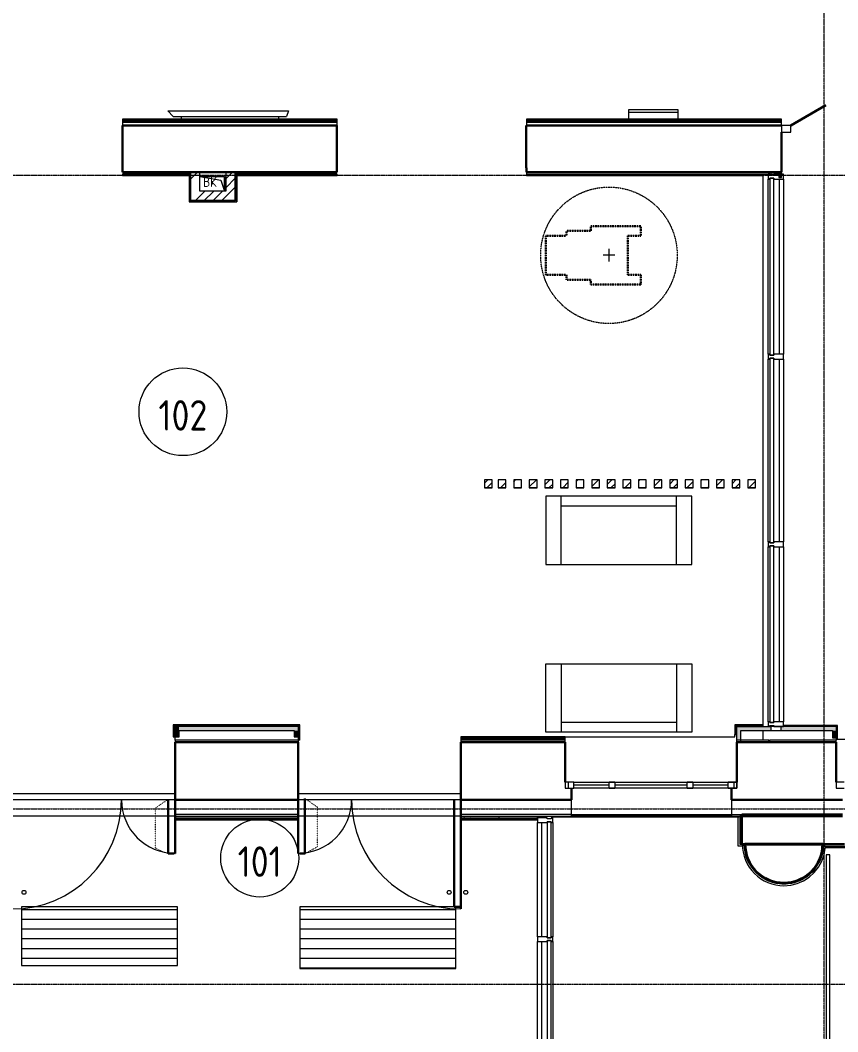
# Model space of a CAD drawing. Header units: millimetres. Extents: x -42533 to 645315, y 3457 to 82611.
# Drawn here: x 49056 to 57439, y 31984 to 42360 of the extents above; entities that cross this region are included whole.
import ezdxf

# ---------------------------------------------------------------- set-up
doc = ezdxf.new("R2010")
doc.units = ezdxf.units.MM
for name, pattern in [('200_ШТРИХ__ш1_п0_6_', [1.6, 1, -0.6]), ('ADSK_Линия сетки', [25, 20, -2.5, 0, -2.5]), ('ADSK_Пунктирная_п1', [0.53, 0, -0.53])]:
    doc.linetypes.add(name, pattern=pattern)
for name, color, linetype, lineweight in [('_ Окна', 7, 'Continuous', 9), ('Аннотация', 7, 'Continuous', 18), ('Витраж', 7, 'Continuous', 9), ('Двери', 7, 'Continuous', 9), ('Колонны', 7, 'Continuous', 18), ('Мебель', 7, 'Continuous', 18), ('Обобщенные модели', 7, 'Continuous', 18), ('Ограждение', 7, 'Continuous', 9), ('Окна', 7, 'Continuous', 9), ('Оси', 253, 'Continuous', 9), ('Панели витража', 7, 'Continuous', 9), ('Перекрытие', 7, 'Continuous', 18), ('Стены внутренние', 7, 'Continuous', 18), ('Стены наружные', 7, 'Continuous', 18), ('Стены несущие', 7, 'Continuous', 30), ('Стены отделка', 7, 'Continuous', 30), ('Стены штриховка', 7, 'Continuous', 9), ('ТХ', 5, 'Continuous', 0), ('Узлы', 7, 'Continuous', 18), ('ШТРИХОВКА', 252, 'Continuous', 15)]:
    doc.layers.add(name, color=color, linetype=linetype, lineweight=lineweight)
doc.layers.add('Линии', color=7, linetype='Continuous', lineweight=9, true_color=0x00a600)
doc.layers.add('ЭОМ_Лотки рабочие', color=5, linetype='Continuous')
doc.styles.add('GOST Common', font='GOST_Common.ttf', dxfattribs={"width": 0.9, "height": 350})
doc.styles.add('GOST Common_5', font='GOST_Common.ttf', dxfattribs={"width": 0.9, "height": 200})
pattern_1 = [(0, (557.2, -361.09), (0, 100), [])]
pattern_2 = [(0, (557.2, 188.9), (406.4, 101.6), [33.528, -271.272, 33.528, -271.272, -1625.6]), (0, (557.2, 188.9), (406.4, 101.6), [-609.6, 33.528, -576.072, 33.528, -271.272, -711.2]), (0, (557.2, 188.9), (406.4, 101.6), [-1524, 33.528, -169.672, 33.528, -474.472]), (120, (709.6, 239.7), (-291.18818, 301.15272), [33.528, -271.272, 33.528, -271.272, -1625.6]), (120, (709.6, 239.7), (-291.18818, 301.15272), [-609.6, 33.528, -576.072, 33.528, -271.272, -711.2]), (120, (709.6, 239.7), (-291.18818, 301.15272), [-1524, 33.528, -169.672, 33.528, -474.472]), (240, (760.4, 442.9), (-115.21182, -402.75272), [33.528, -271.272, 33.528, -271.272, -1625.6]), (240, (760.4, 442.9), (-115.21182, -402.75272), [-609.6, 33.528, -576.072, 33.528, -271.272, -711.2]), (240, (760.4, 442.9), (-115.21182, -402.75272), [-1524, 33.528, -169.672, 33.528, -474.472])]
pattern_3 = [(45, (-31496.66, 188.9), (-269.4077, 269.4077), []), (45, (-31406.86, 188.9), (-269.4077, 269.4077), []), (45, (-31317.06, 188.9), (-269.4077, 269.4077), []), (45, (-31227.26, 188.9), (-269.4077, 269.4077), [])]

# ---------------------------------------------------------------- blocks, each defined once
blk = doc.blocks.new('ТХ 1 этаж.')
at = {"layer": 'Ограждение', "true_color": 0x939598}
h = blk.add_hatch(dxfattribs=at)
h.set_pattern_fill('FP_23', color=252, style=0, pattern_type=2)
h.set_pattern_definition([(45, (7413.68, -1367.48), (-106.066, 106.066), [])])
h.paths.add_polyline_path([(25989, 3723), (26069, 3723), (26069, 3803), (25989, 3803)])
h.paths.add_polyline_path([(35661, 3723), (35661, 3803), (35581, 3803), (35581, 3723)])
h.paths.add_polyline_path([(26469, 3723), (26549, 3723), (26549, 3803), (26469, 3803)])
h.paths.add_polyline_path([(26949, 3723), (27029, 3723), (27029, 3803), (26949, 3803)])
h.paths.add_polyline_path([(36141, 3723), (36141, 3803), (36061, 3803), (36061, 3723)])
h.paths.add_polyline_path([(26229, 3723), (26229, 3803), (26149, 3803), (26149, 3723)])
h.paths.add_polyline_path([(36255, 3723), (36301, 3723), (36301, 3803), (36221, 3803), (36221, 3723)])
h.paths.add_polyline_path([(35821, 3723), (35821, 3803), (35741, 3803), (35741, 3723)])
h.paths.add_polyline_path([(26389, 3723), (26389, 3803), (26309, 3803), (26309, 3723)])
h.paths.add_polyline_path([(26789, 3723), (26869, 3723), (26869, 3803), (26789, 3803)])
h.paths.add_polyline_path([(35981, 3723), (35981, 3803), (35901, 3803), (35901, 3723)])
h.paths.add_polyline_path([(36861, 3723), (36941, 3723), (36941, 3803), (36861, 3803)])
h.paths.add_polyline_path([(26629, 3723), (26709, 3723), (26709, 3803), (26629, 3803)])
h.paths.add_polyline_path([(37021, 3723), (37101, 3723), (37101, 3803), (37021, 3803)])
h.paths.add_polyline_path([(37261, 3723), (37261, 3803), (37181, 3803), (37181, 3723)])
h.paths.add_polyline_path([(27749, 3723), (27829, 3723), (27829, 3803), (27749, 3803)])
h.paths.add_polyline_path([(36621, 3723), (36621, 3803), (36541, 3803), (36541, 3723)])
h.paths.add_polyline_path([(27909, 3723), (27989, 3723), (27989, 3803), (27909, 3803)])
h.paths.add_polyline_path([(28069, 3723), (28149, 3723), (28149, 3803), (28069, 3803)])
h.paths.add_polyline_path([(36781, 3723), (36781, 3803), (36701, 3803), (36701, 3723)])
h.paths.add_polyline_path([(28389, 3723), (28469, 3723), (28469, 3803), (28389, 3803)])
h.paths.add_polyline_path([(36461, 3723), (36461, 3803), (36381, 3803), (36381, 3723)])
h.paths.add_polyline_path([(28229, 3723), (28309, 3723), (28309, 3803), (28229, 3803)])
h.paths.add_polyline_path([(34781, 3723), (34861, 3723), (34861, 3803), (34781, 3803)])
h.paths.add_polyline_path([(28549, 3723), (28629, 3723), (28629, 3803), (28549, 3803)])
h.paths.add_polyline_path([(35181, 3723), (35181, 3803), (35101, 3803), (35101, 3723)])
h.paths.add_polyline_path([(27269, 3723), (27349, 3723), (27349, 3803), (27269, 3803)])
h.paths.add_polyline_path([(35341, 3723), (35341, 3803), (35261, 3803), (35261, 3723)])
h.paths.add_polyline_path([(27109, 3723), (27189, 3723), (27189, 3803), (27109, 3803)])
h.paths.add_polyline_path([(35501, 3723), (35501, 3803), (35421, 3803), (35421, 3723)])
h.paths.add_polyline_path([(27589, 3723), (27669, 3723), (27669, 3803), (27589, 3803)])
h.paths.add_polyline_path([(35021, 3723), (35021, 3803), (34941, 3803), (34941, 3723)])
h.paths.add_polyline_path([(34561, 3723), (34561, 3803), (34481, 3803), (34481, 3723), (34539, 3723)])
h.paths.add_polyline_path([(27429, 3723), (27509, 3723), (27509, 3803), (27429, 3803)])
h.paths.add_polyline_path([(34701, 3723), (34701, 3803), (34621, 3803), (34621, 3723)])
at = {"layer": 'Ограждение', "color": 252, "lineweight": 18, "true_color": 0x939598}
for p, q in [((34561, 3803), (34481, 3803)), ((34481, 3803), (34481, 3723)), ((34561, 3723), (34561, 3803)), ((34701, 3803), (34621, 3803)), ((34621, 3803), (34621, 3723)), ((34701, 3723), (34701, 3803)), ((34861, 3803), (34781, 3803)), ((34781, 3803), (34781, 3723)), ((34861, 3723), (34861, 3803)), ((35021, 3803), (34941, 3803)), ((34941, 3803), (34941, 3723)), ((35021, 3723), (35021, 3803)), ((35181, 3803), (35101, 3803)), ((35101, 3803), (35101, 3723)), ((35181, 3723), (35181, 3803)), ((35341, 3803), (35261, 3803)), ((35261, 3803), (35261, 3723)), ((35341, 3723), (35341, 3803)), ((35501, 3803), (35421, 3803)), ((35421, 3803), (35421, 3723)), ((35501, 3723), (35501, 3803)), ((35661, 3803), (35581, 3803)), ((35581, 3803), (35581, 3723)), ((35661, 3723), (35661, 3803)), ((35821, 3803), (35741, 3803)), ((35741, 3803), (35741, 3723)), ((35821, 3723), (35821, 3803)), ((35981, 3803), (35901, 3803)), ((35901, 3803), (35901, 3723)), ((35981, 3723), (35981, 3803)), ((36141, 3803), (36061, 3803)), ((36061, 3803), (36061, 3723)), ((36141, 3723), (36141, 3803)), ((36301, 3803), (36221, 3803)), ((36221, 3803), (36221, 3723)), ((36301, 3723), (36301, 3803)), ((36461, 3803), (36381, 3803)), ((36381, 3803), (36381, 3723)), ((36461, 3723), (36461, 3803)), ((36621, 3803), (36541, 3803)), ((36541, 3803), (36541, 3723)), ((36621, 3723), (36621, 3803)), ((36781, 3803), (36701, 3803)), ((36701, 3803), (36701, 3723)), ((36781, 3723), (36781, 3803)), ((36941, 3803), (36861, 3803)), ((36861, 3803), (36861, 3723)), ((36941, 3723), (36941, 3803)), ((37101, 3803), (37021, 3803)), ((37021, 3803), (37021, 3723)), ((37101, 3723), (37101, 3803)), ((37261, 3803), (37181, 3803)), ((37181, 3803), (37181, 3723)), ((37261, 3723), (37261, 3803)), ((34481, 3723), (34561, 3723)), ((34621, 3723), (34701, 3723)), ((34781, 3723), (34861, 3723)), ((34941, 3723), (35021, 3723)), ((35101, 3723), (35181, 3723)), ((35261, 3723), (35341, 3723)), ((35421, 3723), (35501, 3723)), ((35581, 3723), (35661, 3723)), ((35741, 3723), (35821, 3723)), ((35901, 3723), (35981, 3723)), ((36061, 3723), (36141, 3723)), ((36221, 3723), (36301, 3723)), ((36381, 3723), (36461, 3723)), ((36541, 3723), (36621, 3723)), ((36701, 3723), (36781, 3723)), ((36861, 3723), (36941, 3723)), ((37021, 3723), (37101, 3723)), ((37181, 3723), (37261, 3723))]:
    blk.add_line(p, q, dxfattribs=at)
at = {"layer": 'ТХ', "color": 252, "true_color": 0x939598}
for p, q in [((31370, 7533), (31370, 7503)), ((32370, 7503), (31370, 7503)), ((32370, 7533), (32370, 7503)), ((35269, 2936), (35269, 3636)), ((36449, 2936), (36449, 3636)), ((36449, 3536), (35269, 3536)), ((35269, 1916), (35269, 1216)), ((36449, 1916), (36449, 1216)), ((36449, 1316), (35269, 1316))]:
    blk.add_line(p, q, dxfattribs=at)
for points in [[(31233, 7589), (32473, 7589), (32450, 7533)], [(31233, 7589), (31290, 7533), (32450, 7533)], [(36463, 7573), (35963, 7573)]]:
    blk.add_lwpolyline(points, dxfattribs=at)
for points in [[(36463, 7603), (36463, 7503), (35963, 7503), (35963, 7603)], [(36609, 3636), (35109, 3636), (35109, 2936), (36609, 2936)], [(36609, 1216), (35109, 1216), (35109, 1916), (36609, 1916)]]:
    blk.add_lwpolyline(points, close=True, dxfattribs=at)
blk = doc.blocks.new('1 этаж')
at = {"layer": 'Ограждение'}
h = blk.add_hatch(dxfattribs=at)
h.set_pattern_fill('FP_23', color=8, style=0, pattern_type=2)
h.set_pattern_definition([(45, (557.2, 188.9), (-106.066, 106.066), [])])
h.paths.add_polyline_path([(19132.879, 5279.133), (19212.879, 5279.133), (19212.879, 5359.133), (19132.879, 5359.133)])
h.paths.add_polyline_path([(28804.201, 5279.133), (28804.201, 5359.133), (28724.201, 5359.133), (28724.201, 5279.133)])
h.paths.add_polyline_path([(19612.879, 5279.133), (19692.879, 5279.133), (19692.879, 5359.133), (19612.879, 5359.133)])
h.paths.add_polyline_path([(20092.879, 5279.133), (20172.879, 5279.133), (20172.879, 5359.133), (20092.879, 5359.133)])
h.paths.add_polyline_path([(29284.201, 5279.133), (29284.201, 5359.133), (29204.201, 5359.133), (29204.201, 5279.133)])
h.paths.add_polyline_path([(19372.879, 5279.133), (19372.879, 5359.133), (19292.879, 5359.133), (19292.879, 5279.133)])
h.paths.add_polyline_path([(29398.894, 5279.133), (29444.201, 5279.133), (29444.201, 5359.133), (29364.201, 5359.133), (29364.201, 5279.133)])
h.paths.add_polyline_path([(28964.201, 5279.133), (28964.201, 5359.133), (28884.201, 5359.133), (28884.201, 5279.133)])
h.paths.add_polyline_path([(19532.879, 5279.133), (19532.879, 5359.133), (19452.879, 5359.133), (19452.879, 5279.133)])
h.paths.add_polyline_path([(19932.879, 5279.133), (20012.879, 5279.133), (20012.879, 5359.133), (19932.879, 5359.133)])
h.paths.add_polyline_path([(29124.201, 5279.133), (29124.201, 5359.133), (29044.201, 5359.133), (29044.201, 5279.133)])
h.paths.add_polyline_path([(30004.201, 5279.133), (30084.201, 5279.133), (30084.201, 5359.133), (30004.201, 5359.133)])
h.paths.add_polyline_path([(19772.879, 5279.133), (19852.879, 5279.133), (19852.879, 5359.133), (19772.879, 5359.133)])
h.paths.add_polyline_path([(30164.201, 5279.133), (30244.201, 5279.133), (30244.201, 5359.133), (30164.201, 5359.133)])
h.paths.add_polyline_path([(30404.201, 5279.133), (30404.201, 5359.133), (30324.201, 5359.133), (30324.201, 5279.133)])
h.paths.add_polyline_path([(20892.879, 5279.133), (20972.879, 5279.133), (20972.879, 5359.133), (20892.879, 5359.133)])
h.paths.add_polyline_path([(29764.201, 5279.133), (29764.201, 5359.133), (29684.201, 5359.133), (29684.201, 5279.133)])
h.paths.add_polyline_path([(21052.879, 5279.133), (21132.879, 5279.133), (21132.879, 5359.133), (21052.879, 5359.133)])
h.paths.add_polyline_path([(21212.879, 5279.133), (21292.879, 5279.133), (21292.879, 5359.133), (21212.879, 5359.133)])
h.paths.add_polyline_path([(29924.201, 5279.133), (29924.201, 5359.133), (29844.201, 5359.133), (29844.201, 5279.133)])
h.paths.add_polyline_path([(21532.879, 5279.133), (21612.879, 5279.133), (21612.879, 5359.133), (21532.879, 5359.133)])
h.paths.add_polyline_path([(29604.201, 5279.133), (29604.201, 5359.133), (29524.201, 5359.133), (29524.201, 5279.133)])
h.paths.add_polyline_path([(21372.879, 5279.133), (21452.879, 5279.133), (21452.879, 5359.133), (21372.879, 5359.133)])
h.paths.add_polyline_path([(27924.201, 5279.133), (28004.201, 5279.133), (28004.201, 5359.133), (27924.201, 5359.133)])
h.paths.add_polyline_path([(21692.879, 5279.133), (21772.879, 5279.133), (21772.879, 5359.133), (21692.879, 5359.133)])
h.paths.add_polyline_path([(28324.201, 5279.133), (28324.201, 5359.133), (28244.201, 5359.133), (28244.201, 5279.133)])
h.paths.add_polyline_path([(20412.879, 5279.133), (20492.879, 5279.133), (20492.879, 5359.133), (20412.879, 5359.133)])
h.paths.add_polyline_path([(28484.201, 5279.133), (28484.201, 5359.133), (28404.201, 5359.133), (28404.201, 5279.133)])
h.paths.add_polyline_path([(20252.879, 5279.133), (20332.879, 5279.133), (20332.879, 5359.133), (20252.879, 5359.133)])
h.paths.add_polyline_path([(28644.201, 5279.133), (28644.201, 5359.133), (28564.201, 5359.133), (28564.201, 5279.133)])
h.paths.add_polyline_path([(20732.879, 5279.133), (20812.879, 5279.133), (20812.879, 5359.133), (20732.879, 5359.133)])
h.paths.add_polyline_path([(28164.201, 5279.133), (28164.201, 5359.133), (28084.201, 5359.133), (28084.201, 5279.133)])
h.paths.add_polyline_path([(27704.201, 5279.133), (27704.201, 5359.133), (27624.201, 5359.133), (27624.201, 5279.133), (27682.95, 5279.133)])
h.paths.add_polyline_path([(20572.879, 5279.133), (20652.879, 5279.133), (20652.879, 5359.133), (20572.879, 5359.133)])
h.paths.add_polyline_path([(27844.201, 5279.133), (27844.201, 5359.133), (27764.201, 5359.133), (27764.201, 5279.133)])
at = {"layer": 'Стены внутренние', "lineweight": 9}
h = blk.add_hatch(dxfattribs=at)
h.set_pattern_fill('FP_12', color=8, style=0, pattern_type=2)
h.set_pattern_definition(pattern_2)
h.paths.add_polyline_path([(39466.201, 9024.111), (39466.201, 9039.111), (38271.201, 9039.111), (38271.201, 9024.111), (39210.158, 9024.111)])
h.paths.add_polyline_path([(32876.642, 9024.111), (36671.201, 9024.111), (36671.201, 9039.111), (32191.201, 9039.111), (32191.201, 9024.111)])
h.paths.add_polyline_path([(40496.201, 9024.111), (40623.331, 9024.111), (40623.331, 9039.111), (40496.201, 9039.111)])
h.paths.add_polyline_path([(13876.094, 9024.111), (14200.201, 9024.111), (14200.201, 9039.111), (10503.201, 9039.111), (10503.201, 9024.111), (11764.922, 9024.111)])
h.paths.add_polyline_path([(15800.201, 9024.111), (22012.317, 9024.111), (22012.317, 9039.111), (15800.201, 9039.111)])
h.paths.add_polyline_path([(8900.486, 9024.111), (8903.201, 9024.111), (8903.201, 9039.111), (8121.287, 9039.111), (8121.287, 9024.111), (8598.164, 9024.111)])
h.paths.add_polyline_path([(25487.54, 9024.111), (26114.735, 9024.111), (26114.735, 9039.111), (23912.317, 9039.111), (23912.317, 9024.111), (25375.995, 9024.111)])
h.paths.add_polyline_path([(30671.201, 9024.111), (30671.201, 9039.111), (28054.735, 9039.111), (28054.735, 9024.111), (30237.677, 9024.111)])
h = blk.add_hatch(dxfattribs=at)
h.set_pattern_fill('ANSI34', color=8, scale=20, style=0)
h.set_pattern_definition(pattern_3)
h.paths.add_polyline_path([(24707.201, 8514.111), (24607.201, 8514.111), (24607.201, 8221.544), (24707.201, 8221.544)])
h = blk.add_hatch(dxfattribs=at)
h.set_pattern_fill('ANSI34', color=8, scale=20, style=0)
h.set_pattern_definition(pattern_3)
h.paths.add_polyline_path([(25072.201, 8221.544), (25072.201, 8514.111), (24972.201, 8514.111), (24972.201, 8321.544), (24707.201, 8321.544), (24707.201, 8221.544)])
h = blk.add_hatch(dxfattribs=at)
h.set_pattern_fill('FP_8', color=8, style=0, pattern_type=2)
h.set_pattern_definition([(45, (557.2, 188.9), (-106.066, 106.066), []), (135, (557.2, 188.9), (-106.066, -106.066), [])])
h.paths.add_polyline_path([(30591.201, 2787.133), (30666.201, 2787.133), (30666.201, 2828.122), (30566.201, 2827.133), (30566.201, 2787.133)])
h.paths.add_polyline_path([(30641.781, 8493.122), (30641.781, 8494.111), (30666.201, 8494.111), (30666.201, 8514.111), (30566.201, 8514.111), (30566.201, 8493.122), (30591.201, 8493.122)])
at = {"layer": 'Стены внутренние'}
for points in [[(24492.625, 2722.133), (24492.625, 2827.133), (24452.625, 2827.133), (24452.625, 2722.133)], [(25672.762, 2787.133), (25712.762, 2787.133), (25712.762, 2827.133), (24492.625, 2827.133), (24492.625, 2787.133), (25487.54, 2787.133)], [(30213.328, 2667.133), (30213.328, 2687.133), (30252.328, 2687.133), (30252.328, 2827.133), (30212.328, 2827.133), (30212.328, 2667.133)], [(25672.762, 2722.133), (25712.762, 2722.133), (25712.762, 2787.133), (25672.762, 2787.133)], [(31192.327, 2712.133), (31232.327, 2712.133), (31232.327, 2787.133), (31192.327, 2787.133)]]:
    blk.add_hatch(color=8, dxfattribs=at).paths.add_polyline_path(points)
h = blk.add_hatch(color=8, dxfattribs=at)
h.paths.add_polyline_path([(30434.34, 2787.133), (30566.201, 2787.133), (30566.201, 2827.133), (30252.328, 2827.133), (30252.328, 2787.133)])
h.paths.add_polyline_path([(30765.47, 2787.133), (31232.327, 2787.133), (31232.327, 2827.133), (30666.201, 2827.133), (30666.201, 2787.133), (30691.201, 2787.133)])
at = {"layer": 'Стены внутренние', "lineweight": 9}
h = blk.add_hatch(dxfattribs=at)
h.set_pattern_fill('FP_12', color=8, style=0, pattern_type=2)
h.set_pattern_definition(pattern_2)
h.paths.add_polyline_path([(27385.061, 2687.133), (28452.328, 2687.133), (28452.328, 2702.133), (27382.762, 2702.133), (27382.762, 2687.133)])
h = blk.add_hatch(dxfattribs=at)
h.set_pattern_fill('FP_12', color=8, style=0, pattern_type=2)
h.set_pattern_definition(pattern_2)
h.paths.add_polyline_path([(28018.201, 1892.133), (28018.201, 1907.133), (27382.762, 1907.133), (27382.762, 1892.133), (27643.855, 1892.133)])
h.paths.add_polyline_path([(22782.625, 1892.133), (22782.625, 1907.133), (21898.201, 1907.133), (21898.201, 1892.133), (22320.782, 1892.133)])
h.paths.add_polyline_path([(25487.54, 1892.133), (25712.762, 1892.133), (25712.762, 1907.133), (24452.625, 1907.133), (24452.625, 1892.133)])
at = {"layer": 'Узлы', "lineweight": 9}
h = blk.add_hatch(dxfattribs=at)
h.set_pattern_fill('FP_32', color=8, style=0, pattern_type=2)
h.set_pattern_definition(pattern_1)
h.paths.add_polyline_path([(24433.201, 377.133), (24475.701, 377.133), (24475.701, 977.133), (22875.701, 977.133), (22875.701, 377.133), (24431.954, 377.133)])
h = blk.add_hatch(dxfattribs=at)
h.set_pattern_fill('FP_32', color=8, style=0, pattern_type=2)
h.set_pattern_definition(pattern_1)
h.paths.add_polyline_path([(27233.201, 347.133), (27332.762, 347.133), (27332.762, 977.133), (25732.762, 977.133), (25732.762, 347.133), (27223.201, 347.133)])
at = {"layer": '_ Окна', "color": 8, "lineweight": 18}
for p, q in [((28542.328, 2257.133), (28452.328, 2257.133)), ((28452.328, 2257.133), (28452.328, 2197.133)), ((28452.328, 2197.133), (28542.328, 2197.133)), ((28542.328, 2197.133), (28542.328, 2257.133)), ((28902.328, 2197.133), (28902.328, 2257.133)), ((28902.328, 2257.133), (28962.328, 2257.133)), ((28962.328, 2197.133), (28902.328, 2197.133)), ((28962.328, 2257.133), (28962.328, 2197.133)), ((29702.328, 2197.133), (29702.328, 2257.133)), ((29702.328, 2257.133), (29762.328, 2257.133)), ((29762.328, 2197.133), (29702.328, 2197.133)), ((29762.328, 2257.133), (29762.328, 2197.133)), ((30122.328, 2197.133), (30122.328, 2257.133)), ((30122.328, 2257.133), (30212.328, 2257.133)), ((30212.328, 2197.133), (30122.328, 2197.133)), ((30212.328, 2257.133), (30212.328, 2197.133)), ((31312.327, 2257.133), (31232.327, 2257.133)), ((31232.327, 2257.133), (31232.327, 2197.133)), ((31232.327, 2197.133), (31312.327, 2197.133))]:
    blk.add_line(p, q, dxfattribs=at)
at = {"layer": '_ Окна', "color": 8}
for p, q in [((28482.328, 2257.133), (28482.328, 2197.133)), ((28902.328, 2227.133), (28542.328, 2227.133)), ((29702.328, 2227.133), (28962.328, 2227.133)), ((30122.328, 2227.133), (29762.328, 2227.133)), ((30182.328, 2257.133), (30182.328, 2197.133))]:
    blk.add_line(p, q, dxfattribs=at)
at = {"layer": 'Витраж', "color": 8, "lineweight": 18}
for p, q in [((30551.201, 8493.122), (30534.201, 8493.122)), ((30534.201, 8493.122), (30534.201, 8443.122)), ((30534.201, 8443.122), (30551.201, 8443.122)), ((30551.201, 8483.122), (30551.201, 8493.122)), ((30591.201, 8483.122), (30551.201, 8483.122)), ((30551.201, 8453.122), (30591.201, 8453.122)), ((30551.201, 8443.122), (30551.201, 8453.122)), ((30691.201, 8493.122), (30591.201, 8493.122)), ((30591.201, 8493.122), (30591.201, 8483.122)), ((30591.201, 8453.122), (30591.201, 8443.122)), ((30591.201, 8443.122), (30691.201, 8443.122)), ((30691.201, 8443.122), (30691.201, 8493.122))]:
    blk.add_line(p, q, dxfattribs=at)
at = {"layer": 'Витраж', "color": 8}
for p, q in [((30534.201, 6648.122), (30534.201, 8443.122)), ((30651.201, 6648.122), (30651.201, 8443.122)), ((30534.201, 4723.122), (30534.201, 6598.122)), ((30651.201, 4723.122), (30651.201, 6598.122)), ((30534.201, 2878.122), (30534.201, 4673.122)), ((30651.201, 2878.122), (30651.201, 4673.122)), ((28208.968, 1842.133), (28208.968, 672.133)), ((28325.968, 1842.133), (28325.968, 672.133)), ((28208.968, 622.133), (28208.968, -602.867)), ((28325.968, 622.133), (28325.968, -602.867))]:
    blk.add_line(p, q, dxfattribs=at)
at = {"layer": 'Витраж', "color": 8, "lineweight": 18, "extrusion": (0, 0, -1)}
for p, q in [((30551.201, 6648.122), (30534.201, 6648.122)), ((30534.201, 6648.122), (30534.201, 6598.122)), ((30551.201, 6638.122), (30551.201, 6648.122)), ((30691.201, 6648.122), (30591.201, 6648.122)), ((30591.201, 6648.122), (30591.201, 6638.122)), ((30691.201, 6598.122), (30691.201, 6648.122)), ((30534.201, 6598.122), (30551.201, 6598.122)), ((30591.201, 6638.122), (30551.201, 6638.122)), ((30551.201, 6598.122), (30551.201, 6608.122)), ((30551.201, 6608.122), (30591.201, 6608.122)), ((30591.201, 6608.122), (30591.201, 6598.122)), ((30591.201, 6598.122), (30691.201, 6598.122)), ((30551.201, 4723.122), (30534.201, 4723.122)), ((30534.201, 4723.122), (30534.201, 4673.122)), ((30534.201, 4673.122), (30551.201, 4673.122)), ((30551.201, 4713.122), (30551.201, 4723.122)), ((30591.201, 4713.122), (30551.201, 4713.122)), ((30551.201, 4673.122), (30551.201, 4683.122)), ((30551.201, 4683.122), (30591.201, 4683.122)), ((30691.201, 4723.122), (30591.201, 4723.122)), ((30591.201, 4723.122), (30591.201, 4713.122)), ((30591.201, 4683.122), (30591.201, 4673.122)), ((30591.201, 4673.122), (30691.201, 4673.122)), ((30691.201, 4673.122), (30691.201, 4723.122)), ((30551.201, 2878.122), (30534.201, 2878.122)), ((30534.201, 2878.122), (30534.201, 2828.122)), ((30534.201, 2828.122), (30551.201, 2828.122)), ((30551.201, 2868.122), (30551.201, 2878.122)), ((30591.201, 2868.122), (30551.201, 2868.122)), ((30551.201, 2828.122), (30551.201, 2838.122)), ((30551.201, 2838.122), (30591.201, 2838.122)), ((30691.201, 2878.122), (30591.201, 2878.122)), ((30591.201, 2878.122), (30591.201, 2868.122)), ((30591.201, 2838.122), (30591.201, 2828.122)), ((30591.201, 2828.122), (30691.201, 2828.122)), ((30691.201, 2828.122), (30691.201, 2878.122)), ((28268.968, 1892.133), (28168.968, 1892.133)), ((28168.968, 1892.133), (28168.968, 1842.133)), ((28268.968, 1882.133), (28268.968, 1892.133)), ((28308.968, 1882.133), (28268.968, 1882.133)), ((28308.968, 1892.133), (28308.968, 1882.133)), ((28325.968, 1892.133), (28308.968, 1892.133)), ((28325.968, 1842.133), (28325.968, 1892.133)), ((28168.968, 1842.133), (28268.968, 1842.133)), ((28268.968, 1842.133), (28268.968, 1852.133)), ((28268.968, 1852.133), (28308.968, 1852.133)), ((28308.968, 1852.133), (28308.968, 1842.133)), ((28308.968, 1842.133), (28325.968, 1842.133)), ((28268.968, 672.133), (28168.968, 672.133)), ((28168.968, 672.133), (28168.968, 622.133)), ((28268.968, 662.133), (28268.968, 672.133)), ((28308.968, 662.133), (28268.968, 662.133)), ((28268.968, 622.133), (28268.968, 632.133)), ((28268.968, 632.133), (28308.968, 632.133)), ((28308.968, 672.133), (28308.968, 662.133)), ((28325.968, 672.133), (28308.968, 672.133)), ((28308.968, 632.133), (28308.968, 622.133)), ((28325.968, 622.133), (28325.968, 672.133)), ((28168.968, 622.133), (28268.968, 622.133)), ((28308.968, 622.133), (28325.968, 622.133))]:
    blk.add_line(p, q, dxfattribs=at)
at = {"layer": 'Двери', "color": 8, "lineweight": 30}
for p, q in [((30766.201, 8994.111), (31125.601, 9201.611)), ((24452.625, 2077.133), (24452.625, 1527.133)), ((25712.762, 2077.133), (25712.762, 1527.133)), ((27382.762, 2077.133), (27382.762, 957.133))]:
    blk.add_line(p, q, dxfattribs=at)
at = {"layer": 'Двери', "color": 8}
for p, q in [((30671.201, 8994.111), (30671.201, 8924.111)), ((30766.201, 8994.111), (30671.201, 8994.111)), ((30671.201, 8924.111), (30766.201, 8924.111)), ((30766.201, 8924.111), (30766.201, 8994.111))]:
    blk.add_line(p, q, dxfattribs=at)
for centre, radius, start, end in [((22782.625, 2077.133), 1120, 270, 0), ((24452.625, 2077.133), 550, 180, 270), ((25712.762, 2077.133), 550, 270, 0), ((27382.762, 2077.133), 1120, 180, 270)]:
    blk.add_arc(centre, radius, start, end, dxfattribs=at)
at = {"layer": 'Колонны', "color": 8, "lineweight": 40}
blk.add_line((31094.031, 1622.329), (30296.234, 1622.329), dxfattribs=at)
for start, end in [(179.757967, 270), (270, 0.242033)]:
    blk.add_arc((30695.132, 1620.644), 398.902, start, end, dxfattribs=at)
at = {"layer": 'Колонны', "color": 8}
for start, end in [(354.6541223, 0.2380922), (189.3222111, 192.4715937), (198.8859679, 202.6256227), (335.7589651, 339.9405875), (345.1896533, 349.3454913), (208.4607719, 212.4207869), (218.05287, 222.0960701), (316.9406803, 321.0910047), (326.344525, 330.5244582), (227.6740796, 231.7168743), (237.3497451, 241.3083885), (247.1458089, 250.8823745), (288.7656874, 292.4777748), (298.1529253, 302.1125117), (307.5441537, 311.6286496), (257.3050869, 260.4452485), (279.3813681, 282.4852519)]:
    blk.add_arc((30695.132, 1620.644), 405.504, start, end, dxfattribs=at)
at = {"layer": 'Линии', "color": 8, "linetype": 'ADSK_Пунктирная_п1'}
for p, q in [((24252.625, 1994.38), (24382.625, 2084.03)), ((25911.382, 2002.133), (25782.762, 2090.831)), ((24252.625, 1580.59), (24252.625, 1994.38)), ((25911.382, 1592.133), (25911.382, 2002.133)), ((24382.625, 1519.97), (24252.625, 1580.59)), ((25782.762, 1524.633), (25911.382, 1595.929))]:
    blk.add_line(p, q, dxfattribs=at)
at = {"layer": 'Линии', "color": 8, "lineweight": 30}
for p, q in [((24382.625, 1524.633), (24382.625, 2084.03)), ((25782.762, 1524.633), (25782.762, 2090.831)), ((27312.762, 977.133), (27312.762, 2077.133)), ((24442.625, 1524.633), (24382.625, 1524.633)), ((25732.625, 1524.633), (25782.762, 1524.633)), ((27382.625, 977.133), (27312.762, 977.133))]:
    blk.add_line(p, q, dxfattribs=at)
at = {"layer": 'Линии', "color": 8}
for points in [[(22875.701, 377.133), (24475.701, 377.133), (24475.701, 977.133), (22875.701, 977.133)], [(27332.762, 977.133), (25732.762, 977.133), (25732.762, 347.133), (27332.762, 347.133)]]:
    blk.add_lwpolyline(points, close=True, dxfattribs=at)
for centre, radius in [((24532.045, 6057.077), 450), ((25319.876, 1479.464), 400)]:
    blk.add_circle(centre, radius, dxfattribs=at)
at = {"layer": 'Линии', "color": 8, "lineweight": 18}
for centre in [(22902.625, 1127.015), (27262.762, 1127.015), (27432.762, 1127.015)]:
    blk.add_circle(centre, 20, dxfattribs=at)
at = {"layer": 'Мебель', "color": 8, "linetype": '200_ШТРИХ__ш1_п0_6_', "lineweight": 30}
for p, q in [((28465.368, 7862.392), (28465.368, 7912.392)), ((28715.368, 7912.392), (28465.368, 7912.392)), ((28715.368, 7962.392), (28715.368, 7912.392)), ((29226.567, 7962.392), (28715.368, 7962.392)), ((29226.567, 7962.392), (29226.567, 7862.392)), ((28465.368, 7862.392), (28255.368, 7862.392)), ((28255.368, 7862.392), (28255.368, 7462.392)), ((29096.567, 7862.392), (29226.567, 7862.392)), ((29096.567, 7862.392), (29096.567, 7462.392)), ((28465.368, 7462.392), (28255.368, 7462.392)), ((28465.368, 7462.392), (28465.368, 7412.392)), ((28715.368, 7412.392), (28465.368, 7412.392)), ((28715.368, 7362.392), (28715.368, 7412.392)), ((29096.567, 7462.392), (29226.567, 7462.392)), ((29226.567, 7462.392), (29226.567, 7362.392)), ((29226.567, 7362.392), (28715.368, 7362.392))]:
    blk.add_line(p, q, dxfattribs=at)
at = {"layer": 'Мебель', "color": 8}
for p, q in [((28901.201, 7727.392), (28901.201, 7597.392)), ((28961.567, 7662.392), (28841.567, 7662.392))]:
    blk.add_line(p, q, dxfattribs=at)
at = {"layer": 'Мебель', "color": 8, "linetype": '200_ШТРИХ__ш1_п0_6_', "lineweight": 9}
blk.add_circle((28901.201, 7662.392), 700, dxfattribs=at)
at = {"layer": 'Обобщенные модели', "color": 8}
for p, q in [((24707.201, 8471.544), (24957.201, 8471.544)), ((24707.201, 8471.544), (24919.701, 8434.044)), ((24957.201, 8471.544), (24707.201, 8471.544)), ((24919.701, 8434.044), (24957.201, 8321.544)), ((24957.201, 8471.544), (24957.201, 8321.544)), ((24957.201, 8321.544), (24957.201, 8471.544))]:
    blk.add_line(p, q, dxfattribs=at)
for start, end in [(90, 270), (105, 180), (210, 270), (270, 90), (330, 75)]:
    blk.add_arc((24832.201, 8396.544), 2.5, start, end, dxfattribs=at)
at = {"layer": 'Ограждение', "color": 8, "lineweight": 18}
for p, q in [((27704.201, 5359.133), (27624.201, 5359.133)), ((27624.201, 5359.133), (27624.201, 5279.133)), ((27704.201, 5279.133), (27704.201, 5359.133)), ((27844.201, 5359.133), (27764.201, 5359.133)), ((27764.201, 5359.133), (27764.201, 5279.133)), ((27844.201, 5279.133), (27844.201, 5359.133)), ((28004.201, 5359.133), (27924.201, 5359.133)), ((27924.201, 5359.133), (27924.201, 5279.133)), ((28004.201, 5279.133), (28004.201, 5359.133)), ((28164.201, 5359.133), (28084.201, 5359.133)), ((28084.201, 5359.133), (28084.201, 5279.133)), ((28164.201, 5279.133), (28164.201, 5359.133)), ((28324.201, 5359.133), (28244.201, 5359.133)), ((28244.201, 5359.133), (28244.201, 5279.133)), ((28324.201, 5279.133), (28324.201, 5359.133)), ((28484.201, 5359.133), (28404.201, 5359.133)), ((28404.201, 5359.133), (28404.201, 5279.133)), ((28484.201, 5279.133), (28484.201, 5359.133)), ((28644.201, 5359.133), (28564.201, 5359.133)), ((28564.201, 5359.133), (28564.201, 5279.133)), ((28644.201, 5279.133), (28644.201, 5359.133)), ((28804.201, 5359.133), (28724.201, 5359.133)), ((28724.201, 5359.133), (28724.201, 5279.133)), ((28804.201, 5279.133), (28804.201, 5359.133)), ((28964.201, 5359.133), (28884.201, 5359.133)), ((28884.201, 5359.133), (28884.201, 5279.133)), ((28964.201, 5279.133), (28964.201, 5359.133)), ((29124.201, 5359.133), (29044.201, 5359.133)), ((29044.201, 5359.133), (29044.201, 5279.133)), ((29124.201, 5279.133), (29124.201, 5359.133)), ((29284.201, 5359.133), (29204.201, 5359.133)), ((29204.201, 5359.133), (29204.201, 5279.133)), ((29284.201, 5279.133), (29284.201, 5359.133)), ((29444.201, 5359.133), (29364.201, 5359.133)), ((29364.201, 5359.133), (29364.201, 5279.133)), ((29444.201, 5279.133), (29444.201, 5359.133)), ((29604.201, 5359.133), (29524.201, 5359.133)), ((29524.201, 5359.133), (29524.201, 5279.133)), ((29604.201, 5279.133), (29604.201, 5359.133)), ((29764.201, 5359.133), (29684.201, 5359.133)), ((29684.201, 5359.133), (29684.201, 5279.133)), ((29764.201, 5279.133), (29764.201, 5359.133)), ((29924.201, 5359.133), (29844.201, 5359.133)), ((29844.201, 5359.133), (29844.201, 5279.133)), ((29924.201, 5279.133), (29924.201, 5359.133)), ((30084.201, 5359.133), (30004.201, 5359.133)), ((30004.201, 5359.133), (30004.201, 5279.133)), ((30084.201, 5279.133), (30084.201, 5359.133)), ((30244.201, 5359.133), (30164.201, 5359.133)), ((30164.201, 5359.133), (30164.201, 5279.133)), ((30244.201, 5279.133), (30244.201, 5359.133)), ((30404.201, 5359.133), (30324.201, 5359.133)), ((30324.201, 5359.133), (30324.201, 5279.133)), ((30404.201, 5279.133), (30404.201, 5359.133)), ((27624.201, 5279.133), (27704.201, 5279.133)), ((27764.201, 5279.133), (27844.201, 5279.133)), ((27924.201, 5279.133), (28004.201, 5279.133)), ((28084.201, 5279.133), (28164.201, 5279.133)), ((28244.201, 5279.133), (28324.201, 5279.133)), ((28404.201, 5279.133), (28484.201, 5279.133)), ((28564.201, 5279.133), (28644.201, 5279.133)), ((28724.201, 5279.133), (28804.201, 5279.133)), ((28884.201, 5279.133), (28964.201, 5279.133)), ((29044.201, 5279.133), (29124.201, 5279.133)), ((29204.201, 5279.133), (29284.201, 5279.133)), ((29364.201, 5279.133), (29444.201, 5279.133)), ((29524.201, 5279.133), (29604.201, 5279.133)), ((29684.201, 5279.133), (29764.201, 5279.133)), ((29844.201, 5279.133), (29924.201, 5279.133)), ((30004.201, 5279.133), (30084.201, 5279.133)), ((30164.201, 5279.133), (30244.201, 5279.133)), ((30324.201, 5279.133), (30404.201, 5279.133))]:
    blk.add_line(p, q, dxfattribs=at)
at = {"layer": 'Ограждение', "color": 8}
for p, q in [((31127.368, 1510.656), (31127.368, -809.344)), ((31167.368, 1510.656), (31127.368, 1510.656)), ((31167.368, -809.344), (31167.368, 1510.656))]:
    blk.add_line(p, q, dxfattribs=at)
at = {"layer": 'Окна', "color": 8}
for p, q in [((28542.328, 2257.133), (28452.328, 2257.133)), ((28452.328, 2257.133), (28452.328, 2197.133)), ((28452.328, 2197.133), (28542.328, 2197.133)), ((28542.328, 2257.133), (28902.328, 2257.133)), ((28902.328, 2197.133), (28542.328, 2197.133)), ((28962.328, 2257.133), (28902.328, 2257.133)), ((28902.328, 2197.133), (28962.328, 2197.133)), ((28962.328, 2257.133), (29702.328, 2257.133)), ((29702.328, 2197.133), (28962.328, 2197.133)), ((29762.328, 2257.133), (29702.328, 2257.133)), ((29702.328, 2197.133), (29762.328, 2197.133)), ((29762.328, 2257.133), (30122.328, 2257.133)), ((30122.328, 2197.133), (29762.328, 2197.133)), ((30212.328, 2257.133), (30122.328, 2257.133)), ((30122.328, 2197.133), (30212.328, 2197.133)), ((30212.328, 2197.133), (30212.328, 2257.133)), ((31312.327, 2257.133), (31232.327, 2257.133)), ((31232.327, 2257.133), (31232.327, 2197.133)), ((31232.327, 2197.133), (31312.327, 2197.133))]:
    blk.add_line(p, q, dxfattribs=at)
at = {"layer": 'Оси', "color": 8, "linetype": 'ADSK_Линия сетки'}
for p, q in [((31106.766, -4162.595), (31106.766, 44411.9)), ((-9557.528, 8483.902), (56672.201, 8483.902)), ((-9557.528, 1983.902), (56672.201, 1983.902)), ((-9557.528, 183.902), (56562.053, 183.902))]:
    blk.add_line(p, q, dxfattribs=at)
at = {"layer": 'Панели витража', "color": 8, "lineweight": 18}
for p, q in [((30551.201, 8453.122), (30551.201, 6638.122)), ((30591.201, 8453.122), (30551.201, 8453.122)), ((30591.201, 6638.122), (30591.201, 8453.122)), ((30551.201, 6638.122), (30591.201, 6638.122)), ((30551.201, 6608.122), (30551.201, 4713.122)), ((30591.201, 6608.122), (30551.201, 6608.122)), ((30591.201, 4713.122), (30591.201, 6608.122)), ((30551.201, 4713.122), (30591.201, 4713.122)), ((30551.201, 4683.122), (30551.201, 2868.122)), ((30591.201, 4683.122), (30551.201, 4683.122)), ((30591.201, 2868.122), (30591.201, 4683.122)), ((30551.201, 2868.122), (30591.201, 2868.122))]:
    blk.add_line(p, q, dxfattribs=at)
for points in [[(28268.968, 1852.133), (28268.968, 662.133), (28308.968, 662.133), (28308.968, 1852.133)], [(28308.968, 632.133), (28268.968, 632.133), (28268.968, -602.867), (28308.968, -602.867)]]:
    blk.add_lwpolyline(points, close=True, dxfattribs=at)
at = {"layer": 'Перекрытие', "color": 8}
for p, q in [((26114.735, 8994.111), (26114.735, 8514.111)), ((26114.735, 8514.111), (26111.735, 8514.111)), ((30484.201, 2847.133), (30484.201, 8482.111)), ((30691.201, 8443.122), (30691.201, 6648.122)), ((30691.201, 6598.122), (30691.201, 4723.122)), ((30691.201, 4673.122), (30691.201, 2878.122)), ((24452.625, 2687.133), (24452.625, 2722.133)), ((30484.201, 2687.133), (30484.201, 2787.133)), ((22782.625, 2142.133), (24452.625, 2142.133)), ((24452.625, 2077.133), (22782.625, 2077.133)), ((25712.762, 2142.133), (27382.762, 2142.133)), ((27382.762, 2077.133), (25712.762, 2077.133)), ((24452.625, 1907.133), (22782.625, 1907.133)), ((27382.762, 1907.133), (25712.762, 1907.133)), ((28168.968, 672.133), (28168.968, 1842.133)), ((28168.968, -577.867), (28168.968, 622.133))]:
    blk.add_line(p, q, dxfattribs=at)
at = {"layer": 'Стены внутренние', "color": 8}
for p, q in [((28452.328, 2722.133), (30192.328, 2722.133)), ((30192.328, 2722.133), (30192.328, 2747.133))]:
    blk.add_line(p, q, dxfattribs=at)
at = {"layer": 'Стены наружные', "color": 8}
for p, q in [((31232.327, 2699.133), (31232.327, 2687.133)), ((31244.327, 2699.133), (33052.327, 2699.133)), ((28325.968, 1897.133), (28325.968, 1907.133)), ((30234.71, 1897.133), (28325.968, 1897.133)), ((28517.328, 1927.133), (30157.328, 1927.133)), ((30157.328, 1907.133), (28517.328, 1907.133)), ((30224.71, 1602.329), (30224.71, 1907.133)), ((30234.71, 1897.133), (30234.71, 1907.133)), ((30270.022, 1602.329), (30224.71, 1602.329)), ((31110.553, 1602.329), (31100.223, 1602.329)), ((31337.368, 1582.329), (31118.908, 1582.329))]:
    blk.add_line(p, q, dxfattribs=at)
at = {"layer": 'Стены наружные', "color": 8, "flags": 128}
blk.add_lwpolyline([(30695.132, 1195.14), (30764.824, 1200.886), (30832.631, 1217.968), (30896.725, 1245.925), (30955.374, 1284.002), (31006.994, 1331.169), (31050.192, 1386.152), (31083.802, 1447.468), (31106.915, 1513.459), (31118.886, 1582.212)], dxfattribs=at)
at = {"layer": 'Стены наружные', "color": 8}
for radius, start, end in [(425.504, 179.7730989, 270), (405.504, 179.7619078, 204.7888158), (405.504, 343.7431885, 357.4113095), (405.504, 315.4368754, 343.4799452), (405.504, 205.6379962, 214.589601), (405.504, 216.4349339, 223.0472987), (405.504, 226.45921, 235.3230566), (405.504, 236.1204423, 243.9249429), (405.504, 244.9604516, 270), (405.504, 270, 294.9107731), (405.504, 294.9723963, 304.482938), (405.504, 304.6577429, 314.5163355)]:
    blk.add_arc((30695.132, 1620.644), radius, start, end, dxfattribs=at)
at = {"layer": 'Стены несущие', "color": 8}
for p, q in [((23912.201, 8994.111), (23912.201, 8514.111)), ((26111.735, 8994.111), (23912.201, 8994.111)), ((26111.735, 8514.111), (26111.735, 8994.111)), ((28051.735, 8994.111), (30671.201, 8994.111)), ((28051.735, 8994.111), (28051.735, 8559.111)), ((30671.201, 8514.111), (30671.201, 8924.111)), ((23912.201, 8514.111), (26111.735, 8514.111)), ((24607.201, 8514.111), (24607.201, 8221.544)), ((25072.201, 8514.111), (25072.201, 8221.544)), ((28051.735, 8559.111), (28054.735, 8559.111)), ((28054.735, 8559.111), (28054.735, 8514.111)), ((30671.201, 8514.111), (28054.735, 8514.111)), ((24607.201, 8221.544), (25072.201, 8221.544)), ((24452.625, 2667.133), (24452.625, 2077.133)), ((25712.762, 2667.133), (24452.625, 2667.133)), ((25712.762, 2077.133), (25712.762, 2667.133)), ((27382.762, 2667.133), (27382.762, 2077.133)), ((28452.328, 2667.133), (27382.762, 2667.133)), ((28452.328, 2257.133), (28452.328, 2667.133)), ((30212.328, 2667.133), (31232.327, 2667.133)), ((30212.328, 2667.133), (30212.328, 2257.133)), ((31232.327, 2257.133), (31232.327, 2667.133)), ((28517.328, 2077.133), (28517.328, 2197.133)), ((30157.328, 2197.133), (30157.328, 2077.133)), ((24452.625, 2077.133), (25712.762, 2077.133)), ((27382.762, 2077.133), (28517.328, 2077.133)), ((31297.327, 2077.133), (30157.328, 2077.133)), ((31297.327, 1927.329), (30263.748, 1927.329)), ((30263.748, 1927.329), (30263.748, 1927.133)), ((31297.327, 1927.133), (30263.748, 1927.133)), ((30263.748, 1907.133), (30263.748, 1622.329)), ((31297.327, 1907.133), (30263.748, 1907.133)), ((30263.748, 1622.329), (30296.234, 1622.329)), ((31094.031, 1622.329), (31317.368, 1622.329))]:
    blk.add_line(p, q, dxfattribs=at)
at = {"layer": 'Стены отделка', "color": 8, "lineweight": 9}
for p, q in [((23912.317, 9059.111), (23912.317, 8994.111)), ((26114.735, 9059.111), (23912.317, 9059.111)), ((26114.735, 8994.111), (26114.735, 9059.111)), ((28054.735, 9059.111), (28054.735, 8994.111)), ((30671.201, 9059.111), (28054.735, 9059.111)), ((30671.201, 8994.111), (30671.201, 9059.111)), ((26111.735, 8994.111), (26114.735, 8994.111)), ((24707.201, 8321.544), (24707.201, 8514.111)), ((24972.201, 8514.111), (24972.201, 8321.544)), ((28054.735, 8514.111), (28054.735, 8482.111)), ((30671.201, 8459.111), (30671.201, 8514.111)), ((24607.201, 8494.111), (23912.201, 8494.111)), ((23912.201, 8494.111), (23912.201, 8482.111)), ((23912.201, 8482.111), (24595.201, 8482.111)), ((24595.201, 8482.111), (24595.201, 8211.544)), ((26114.735, 8494.111), (25072.201, 8494.111)), ((25084.201, 8482.111), (26114.735, 8482.111)), ((25084.201, 8482.111), (25084.201, 8209.787)), ((26114.735, 8482.111), (26114.735, 8494.111)), ((28054.735, 8482.111), (30486.201, 8482.111)), ((30486.201, 8494.111), (30541.201, 8494.111)), ((30486.201, 8482.111), (30486.201, 8494.111)), ((30541.201, 8494.111), (30541.201, 8493.122)), ((30541.201, 8493.122), (30691.201, 8493.122)), ((30641.781, 8494.111), (30641.781, 8459.111)), ((30641.781, 8459.111), (30671.201, 8459.111)), ((30691.201, 8494.111), (30671.201, 8494.111)), ((30691.201, 8493.122), (30691.201, 8494.111)), ((24972.201, 8321.544), (24707.201, 8321.544)), ((24597.201, 8209.544), (25084.201, 8209.787)), ((25732.762, 2847.133), (24432.625, 2847.133)), ((24432.625, 2847.133), (24432.625, 2722.133)), ((25712.762, 2827.133), (24452.625, 2827.133)), ((24452.625, 2827.133), (24452.625, 2722.133)), ((25712.762, 2827.133), (25712.762, 2667.133)), ((25732.762, 2687.133), (25732.762, 2847.133)), ((30484.201, 2847.133), (30192.328, 2847.133)), ((30192.328, 2847.133), (30192.328, 2747.133)), ((30212.328, 2827.133), (30541.201, 2827.133)), ((30212.328, 2667.133), (30212.328, 2827.133)), ((30484.201, 2827.133), (30484.201, 2847.133)), ((30691.201, 2828.122), (30541.201, 2828.122)), ((30541.201, 2828.122), (30541.201, 2827.133)), ((31242.327, 2839.133), (30691.201, 2839.133)), ((30691.201, 2839.133), (30691.201, 2828.122)), ((31232.327, 2827.133), (30691.201, 2827.133)), ((31232.327, 2827.133), (31232.327, 2699.133)), ((31244.327, 2699.133), (31244.327, 2837.133)), ((24432.625, 2722.133), (24492.625, 2722.133)), ((24492.625, 2787.133), (25672.762, 2787.133)), ((24492.625, 2722.133), (24492.625, 2787.133)), ((25672.762, 2787.133), (25672.762, 2722.133)), ((25672.762, 2722.133), (25712.762, 2722.133)), ((27382.762, 2722.133), (27382.762, 2667.133)), ((28452.328, 2722.133), (27382.762, 2722.133)), ((28452.328, 2667.133), (28452.328, 2722.133)), ((30192.328, 2747.133), (30212.328, 2747.133)), ((30252.328, 2787.133), (31192.327, 2787.133)), ((30252.328, 2667.133), (30252.328, 2787.133)), ((31192.327, 2787.133), (31192.327, 2712.133)), ((31192.327, 2712.133), (31232.327, 2712.133)), ((31232.327, 2699.133), (31244.327, 2699.133)), ((25732.762, 2687.133), (24452.625, 2687.133)), ((24452.625, 2687.133), (24452.625, 2667.133)), ((30539.658, 2687.133), (30212.328, 2687.133)), ((30539.658, 2667.133), (30539.658, 2687.133)), ((31232.327, 2687.133), (30546.726, 2687.133)), ((30546.726, 2687.133), (30546.726, 2667.133)), ((31232.327, 2667.133), (31232.327, 2687.133)), ((24452.625, 2077.133), (24452.625, 1872.133)), ((25712.762, 1872.133), (25712.762, 2077.133)), ((27382.762, 2077.133), (27382.762, 1872.133)), ((28517.328, 1907.133), (28517.328, 2077.133)), ((30157.328, 2077.133), (30157.328, 1907.133)), ((25712.762, 1927.133), (24452.625, 1927.133)), ((24452.625, 1872.133), (25712.762, 1872.133)), ((28517.328, 1927.133), (27382.762, 1927.133)), ((27382.762, 1872.133), (28168.968, 1872.133)), ((28018.201, 1907.133), (28517.328, 1907.133)), ((28168.968, 1872.133), (28168.968, 1907.133)), ((30157.328, 1927.133), (30263.748, 1927.133)), ((30157.328, 1907.133), (30244.71, 1907.133)), ((30244.71, 1907.133), (30244.71, 1622.329)), ((30264.71, 1622.329), (30264.71, 1907.133)), ((30244.71, 1622.329), (30263.748, 1622.329)), ((31110.553, 1622.329), (31110.553, 1602.329)), ((31110.553, 1602.329), (31337.368, 1602.329))]:
    blk.add_line(p, q, dxfattribs=at)
at = {"layer": 'Стены штриховка', "color": 8}
for p, q in [((26114.735, 9048.111), (23912.317, 9048.111)), ((26114.735, 9039.111), (23912.317, 9039.111)), ((30671.201, 9048.111), (28054.735, 9048.111)), ((30671.201, 9039.111), (28054.735, 9039.111)), ((26114.735, 9024.111), (23912.317, 9024.111)), ((30671.201, 9024.111), (28054.735, 9024.111)), ((30541.201, 8494.111), (30541.201, 8514.111)), ((30566.201, 8493.122), (30566.201, 8514.111)), ((30666.201, 8493.122), (30666.201, 8514.111)), ((23912.201, 8484.111), (24597.201, 8484.111)), ((24597.201, 8484.111), (24597.201, 8211.544)), ((25082.201, 8484.111), (26114.735, 8484.111)), ((25082.201, 8484.111), (25082.201, 8211.544)), ((28054.735, 8494.111), (30486.201, 8494.111)), ((28054.735, 8484.111), (30486.201, 8484.111)), ((30671.201, 8494.111), (30641.781, 8494.111)), ((30641.781, 8479.111), (30671.201, 8479.111)), ((30641.781, 8470.111), (30671.201, 8470.111)), ((24595.201, 8211.544), (24595.201, 8209.544)), ((24595.201, 8209.544), (24597.201, 8209.544)), ((24597.201, 8211.544), (25082.201, 8211.544)), ((24607.201, 8221.544), (24607.201, 8223.544)), ((24609.201, 8221.544), (24607.201, 8221.544)), ((25721.762, 2836.133), (24443.625, 2836.133)), ((24443.625, 2836.133), (24443.625, 2722.133)), ((25721.762, 2687.133), (25721.762, 2836.133)), ((30484.201, 2836.133), (30203.328, 2836.133)), ((30203.328, 2836.133), (30203.328, 2747.133)), ((30541.201, 2827.133), (30566.201, 2827.133)), ((30566.201, 2787.133), (30566.201, 2828.122)), ((30666.201, 2787.133), (30666.201, 2828.122)), ((30666.201, 2827.133), (30691.201, 2827.133)), ((31244.327, 2837.133), (30691.201, 2837.133)), ((30691.201, 2828.122), (30691.201, 2827.133)), ((31242.327, 2699.133), (31242.327, 2839.133)), ((31244.327, 2839.133), (31242.327, 2839.133)), ((31244.327, 2837.133), (31244.327, 2839.133)), ((28452.328, 2711.133), (27382.762, 2711.133)), ((28452.328, 2702.133), (27382.762, 2702.133)), ((28452.328, 2687.133), (27382.762, 2687.133)), ((24452.625, 1907.133), (25712.762, 1907.133)), ((24452.625, 1892.133), (25712.762, 1892.133)), ((24452.625, 1883.133), (25712.762, 1883.133)), ((27382.762, 1907.133), (28018.201, 1907.133)), ((27382.762, 1892.133), (28168.968, 1892.133)), ((27382.762, 1883.133), (28168.968, 1883.133)), ((30263.748, 1907.133), (30244.71, 1907.133)), ((30296.234, 1622.329), (31094.031, 1622.329))]:
    blk.add_line(p, q, dxfattribs=at)
at = {"layer": 'ЭОМ_Лотки рабочие'}
blk.add_blockref('ТХ 1 этаж.', (-6856.492, 1554.379), dxfattribs=at)
at = {"layer": 'Аннотация', "color": 8, "style": 'GOST Common_5', "width": 0.9}
blk.add_text('ВК', height=100, dxfattribs=at).set_placement((24738.991, 8364.435))
at = {"layer": 'Аннотация', "color": 8, "lineweight": 9, "char_height": 312.5, "width": 520.21112, "attachment_point": 5, "line_spacing_factor": 1.022766, "style": 'GOST Common'}
for s, insert in [('102', (24532.045, 6020.128)), ('101', (25319.876, 1442.516))]:
    blk.add_mtext(s, dxfattribs=dict(at, insert=insert))

msp = doc.modelspace()

# ---------------------------------------------------------------- block references
at = {"layer": 'ШТРИХОВКА'}
msp.add_blockref('1 этаж', (26191.6, 32286.7), dxfattribs=at)

doc.saveas('drawing.dxf')
